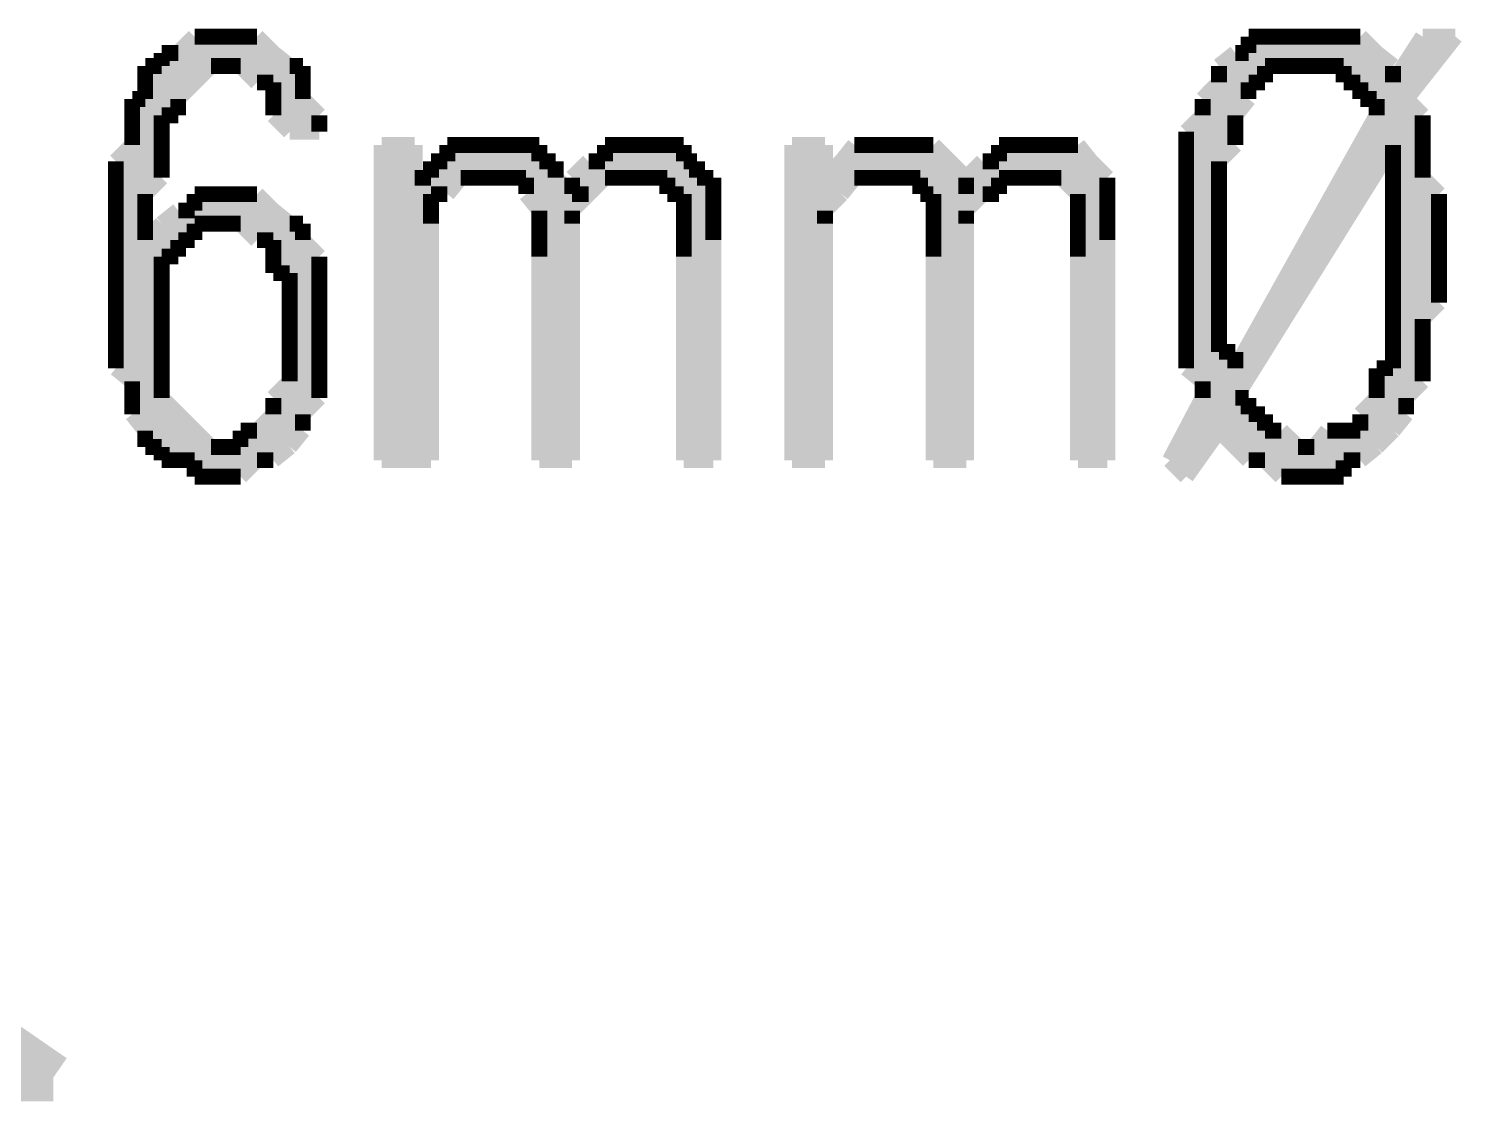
# Model space of a CAD drawing. Header units: millimetres. Extents: x 5 to 350, y 3 to 213.
# Drawn here: x 212.13 to 219.84, y 56 to 61.76 of the extents above; entities that cross this region are included whole.
import ezdxf

# ---------------------------------------------------------------- set-up
doc = ezdxf.new("R2010")
doc.units = ezdxf.units.MM
doc.layers.add('H', color=251, linetype='Continuous')
doc.layers.add('P', color=255, linetype='Continuous')

msp = doc.modelspace()

# ---------------------------------------------------------------- hatches: boundary and pattern name
at = {"layer": 'H', "linetype": 'Continuous'}
for points in [[(213.536, 61.207), (213.448, 61.295), (213.448, 61.472), (213.36, 61.472), (213.272, 61.56), (212.848, 61.56), (212.848, 61.63), (212.937, 61.63), (213.025, 61.718), (213.36, 61.718), (213.536, 61.56), (213.607, 61.56), (213.607, 61.383), (213.695, 61.295), (213.695, 61.207), (213.536, 61.207)], [(218.352, 59.355), (218.264, 59.443), (218.44, 59.778), (218.44, 59.866), (218.352, 59.937), (218.616, 59.937), (219.375, 61.295), (219.375, 61.383), (219.287, 61.383), (219.287, 61.472), (219.463, 61.472), (219.622, 61.718), (219.798, 61.718), (219.534, 61.383), (219.622, 61.295), (219.622, 61.207), (219.463, 61.136), (218.616, 59.778), (218.687, 59.778), (218.687, 59.69), (218.775, 59.69), (218.775, 59.602), (218.528, 59.602), (218.352, 59.355)], [(218.352, 59.937), (218.352, 61.207), (218.44, 61.295), (218.44, 61.383), (218.528, 61.472), (218.528, 61.56), (218.616, 61.63), (218.687, 61.63), (218.687, 61.718), (219.287, 61.718), (219.463, 61.56), (218.775, 61.56), (218.775, 61.472), (218.687, 61.472), (218.687, 61.383), (218.616, 61.295), (218.616, 61.136), (218.528, 61.048), (218.528, 60.025), (218.616, 60.025), (218.616, 59.937), (218.352, 59.937)], [(213.025, 59.355), (213.025, 59.443), (212.848, 59.443), (212.848, 59.514), (212.76, 59.514), (212.76, 59.602), (212.69, 59.69), (212.69, 59.866), (212.602, 59.937), (212.602, 61.048), (212.69, 61.136), (212.69, 61.383), (212.76, 61.383), (212.76, 61.56), (213.113, 61.56), (212.937, 61.383), (212.937, 61.295), (212.848, 61.295), (212.848, 60.96), (212.76, 60.872), (212.76, 60.625), (212.937, 60.625), (212.937, 60.537), (212.848, 60.537), (212.848, 59.778), (213.113, 59.514), (213.536, 59.514), (213.448, 59.443), (213.36, 59.443), (213.272, 59.355), (213.025, 59.355)], [(219.198, 61.472), (219.198, 61.56), (219.463, 61.56), (219.463, 61.472), (219.198, 61.472)], [(218.863, 59.355), (218.775, 59.443), (218.687, 59.443), (218.616, 59.514), (219.04, 59.514), (219.11, 59.602), (219.287, 59.602), (219.287, 59.69), (219.375, 59.778), (219.375, 59.937), (219.463, 59.937), (219.463, 61.136), (219.622, 61.207), (219.622, 60.96), (219.71, 60.872), (219.71, 60.29), (219.622, 60.202), (219.622, 59.866), (219.534, 59.778), (219.534, 59.69), (219.287, 59.443), (219.198, 59.443), (219.198, 59.355), (218.863, 59.355)], [(214.03, 59.443), (214.03, 61.136), (214.207, 61.136), (214.207, 60.96), (214.383, 60.872), (214.295, 60.872), (214.295, 59.443), (214.03, 59.443)], [(214.383, 60.872), (214.207, 60.96), (214.295, 60.96), (214.295, 61.048), (214.383, 61.048), (214.383, 61.136), (214.877, 61.136), (214.877, 61.048), (214.965, 61.048), (214.63, 60.96), (214.454, 60.96), (214.383, 60.872)], [(215.653, 59.443), (215.653, 60.872), (215.565, 60.872), (215.565, 60.96), (215.388, 60.96), (215.142, 61.048), (215.23, 61.048), (215.23, 61.136), (215.653, 61.136), (215.653, 61.048), (215.724, 61.048), (215.724, 60.96), (215.812, 60.96), (215.812, 59.443), (215.653, 59.443)], [(216.235, 59.443), (216.235, 61.136), (216.412, 61.136), (216.412, 60.96), (216.5, 60.872), (216.412, 60.784), (216.412, 59.443), (216.235, 59.443)], [(216.5, 60.872), (216.412, 60.96), (216.57, 61.136), (216.994, 61.136), (217.082, 61.048), (216.747, 60.96), (216.57, 60.96), (216.5, 60.872)], [(217.77, 59.443), (217.77, 60.872), (217.682, 60.96), (217.505, 60.96), (217.258, 61.048), (217.346, 61.048), (217.346, 61.136), (217.77, 61.136), (217.928, 60.96), (217.928, 59.443), (217.77, 59.443)], [(214.877, 59.443), (214.877, 60.784), (214.806, 60.872), (214.806, 60.96), (214.63, 60.96), (214.965, 61.048), (214.965, 60.96), (215.053, 60.872), (215.142, 60.872), (215.053, 60.784), (215.053, 59.443), (214.877, 59.443)], [(215.053, 60.872), (215.053, 60.96), (215.142, 61.048), (215.388, 60.96), (215.23, 60.96), (215.142, 60.872), (215.053, 60.872)], [(216.994, 59.443), (216.994, 60.872), (216.923, 60.872), (216.923, 60.96), (216.747, 60.96), (217.082, 61.048), (217.17, 60.96), (217.17, 60.872), (217.258, 60.872), (217.17, 60.784), (217.17, 59.443), (216.994, 59.443)], [(217.17, 60.872), (217.17, 60.96), (217.258, 61.048), (217.505, 60.96), (217.346, 60.96), (217.346, 60.872), (217.17, 60.872)], [(213.272, 59.514), (213.272, 59.602), (213.36, 59.602), (213.448, 59.69), (213.448, 59.778), (213.536, 59.866), (213.536, 60.448), (213.448, 60.448), (213.448, 60.625), (213.36, 60.625), (213.272, 60.713), (212.848, 60.713), (212.937, 60.784), (213.025, 60.784), (213.025, 60.872), (213.36, 60.872), (213.536, 60.713), (213.607, 60.713), (213.607, 60.625), (213.695, 60.537), (213.695, 59.778), (213.607, 59.69), (213.607, 59.602), (213.536, 59.514), (213.272, 59.514)], [(212.76, 60.625), (212.848, 60.713), (213.025, 60.713), (213.025, 60.625), (212.76, 60.625)], [(218.616, 59.514), (218.528, 59.602), (218.863, 59.602), (218.952, 59.514), (218.616, 59.514)]]:
    msp.add_hatch(color=256, dxfattribs=at).paths.add_polyline_path(points)

# ---------------------------------------------------------------- linework, layer by layer
at = {"layer": 'P'}
for points, const_width in [([(213.025, 61.718), (212.937, 61.63)], 0.085), ([(213.113, 61.718), (213.025, 61.718)], 0.085), ([(213.184, 61.718), (213.113, 61.718)], 0.085), ([(213.272, 61.718), (213.184, 61.718)], 0.085), ([(213.36, 61.718), (213.272, 61.718)], 0.085), ([(213.448, 61.63), (213.36, 61.718)], 0.085), ([(218.775, 61.718), (218.687, 61.718)], 0.085), ([(218.687, 61.718), (218.687, 61.63)], 0.085), ([(218.863, 61.718), (218.775, 61.718)], 0.085), ([(218.952, 61.718), (218.863, 61.718)], 0.085), ([(219.04, 61.718), (218.952, 61.718)], 0.085), ([(219.11, 61.718), (219.04, 61.718)], 0.085), ([(219.04, 61.718), (219.04, 61.718)], 0.085), ([(219.198, 61.718), (219.11, 61.718)], 0.085), ([(219.287, 61.718), (219.198, 61.718)], 0.085), ([(219.375, 61.63), (219.287, 61.718)], 0.085), ([(219.622, 61.718), (219.463, 61.472)], 0.085), ([(219.534, 61.383), (219.798, 61.718)], 0.085), ([(219.798, 61.718), (219.622, 61.718)], 0.085), ([(212.937, 61.63), (212.848, 61.63)], 0.085), ([(212.848, 61.63), (212.848, 61.56)], 0.085), ([(213.536, 61.56), (213.448, 61.63)], 0.085), ([(218.616, 61.63), (218.528, 61.56)], 0.085), ([(218.687, 61.63), (218.616, 61.63)], 0.085), ([(219.463, 61.56), (219.375, 61.63)], 0.085), ([(212.848, 61.56), (212.76, 61.56)], 0.085), ([(212.76, 61.56), (212.76, 61.472)], 0.085), ([(213.184, 61.56), (212.848, 61.56)], 0.085), ([(212.848, 61.56), (213.184, 61.56)], 0.085), ([(213.025, 61.472), (213.113, 61.56)], 0.085), ([(213.113, 61.56), (213.184, 61.56)], 0.085), ([(213.184, 61.56), (213.272, 61.56)], 0.085), ([(213.272, 61.56), (213.36, 61.472)], 0.085), ([(213.607, 61.56), (213.536, 61.56)], 0.085), ([(213.607, 61.472), (213.607, 61.56)], 0.085), ([(218.528, 61.56), (218.528, 61.472)], 0.085), ([(218.775, 61.472), (218.775, 61.56)], 0.085), ([(218.775, 61.56), (218.863, 61.56)], 0.085), ([(218.863, 61.56), (218.952, 61.56)], 0.085), ([(218.952, 61.56), (219.04, 61.56)], 0.085), ([(219.463, 61.56), (219.04, 61.56)], 0.085), ([(219.04, 61.56), (219.11, 61.56)], 0.085), ([(219.04, 61.56), (219.463, 61.56)], 0.085), ([(219.11, 61.56), (219.198, 61.56)], 0.085), ([(219.198, 61.56), (219.198, 61.472)], 0.085), ([(219.463, 61.472), (219.463, 61.56)], 0.085), ([(219.463, 61.56), (219.463, 61.56)], 0.085), ([(212.76, 61.472), (212.76, 61.383)], 0.085), ([(212.937, 61.383), (213.025, 61.472)], 0.085), ([(213.36, 61.472), (213.448, 61.472)], 0.085), ([(213.448, 61.472), (213.448, 61.383)], 0.085), ([(213.607, 61.383), (213.607, 61.472)], 0.085), ([(218.528, 61.472), (218.44, 61.383)], 0.085), ([(218.687, 61.383), (218.687, 61.472)], 0.085), ([(218.687, 61.472), (218.775, 61.472)], 0.085), ([(219.198, 61.472), (219.287, 61.472)], 0.085), ([(219.287, 61.472), (219.463, 61.472)], 0.085), ([(219.463, 61.472), (219.287, 61.472)], 0.085), ([(219.287, 61.472), (219.287, 61.383)], 0.085), ([(212.76, 61.383), (212.69, 61.383)], 0.085), ([(212.69, 61.383), (212.69, 61.295)], 0.085), ([(212.937, 61.295), (212.937, 61.383)], 0.085), ([(213.448, 61.383), (213.448, 61.295)], 0.085), ([(213.695, 61.295), (213.607, 61.383)], 0.085), ([(218.44, 61.383), (218.44, 61.295)], 0.085), ([(218.616, 61.295), (218.687, 61.383)], 0.085), ([(219.287, 61.383), (219.375, 61.383)], 0.085), ([(219.375, 61.383), (219.375, 61.295)], 0.085), ([(219.622, 61.295), (219.534, 61.383)], 0.085), ([(212.69, 61.295), (212.69, 61.207)], 0.085), ([(212.848, 61.207), (212.848, 61.295)], 0.085), ([(212.848, 61.295), (212.937, 61.295)], 0.085), ([(213.448, 61.295), (213.536, 61.207)], 0.085), ([(213.695, 61.207), (213.695, 61.295)], 0.085), ([(218.44, 61.295), (218.352, 61.207)], 0.085), ([(219.375, 61.295), (218.616, 59.937)], 0.085), ([(218.616, 61.207), (218.616, 61.295)], 0.085), ([(219.622, 61.207), (219.622, 61.295)], 0.085), ([(212.69, 61.207), (212.69, 61.136)], 0.085), ([(212.848, 61.136), (212.848, 61.207)], 0.085), ([(213.536, 61.207), (213.695, 61.207)], 0.085), ([(218.352, 61.207), (218.352, 61.136)], 0.085), ([(218.616, 61.136), (218.616, 61.207)], 0.085), ([(219.622, 61.207), (219.463, 61.136)], 0.085), ([(219.463, 61.136), (219.622, 61.207)], 0.085), ([(219.622, 61.136), (219.622, 61.207)], 0.085), ([(212.69, 61.136), (212.602, 61.048)], 0.085), ([(212.848, 61.048), (212.848, 61.136)], 0.085), ([(214.207, 61.136), (214.03, 61.136)], 0.085), ([(214.03, 61.136), (214.03, 59.443)], 0.085), ([(214.207, 60.96), (214.207, 61.136)], 0.085), ([(214.454, 61.136), (214.383, 61.136)], 0.085), ([(214.383, 61.136), (214.383, 61.048)], 0.085), ([(214.542, 61.136), (214.454, 61.136)], 0.085), ([(214.63, 61.136), (214.542, 61.136)], 0.085), ([(214.718, 61.136), (214.63, 61.136)], 0.085), ([(214.806, 61.136), (214.718, 61.136)], 0.085), ([(214.877, 61.136), (214.806, 61.136)], 0.085), ([(214.877, 61.048), (214.877, 61.136)], 0.085), ([(215.3, 61.136), (215.23, 61.136)], 0.085), ([(215.23, 61.136), (215.23, 61.048)], 0.085), ([(215.388, 61.136), (215.3, 61.136)], 0.085), ([(215.477, 61.136), (215.388, 61.136)], 0.085), ([(215.565, 61.136), (215.477, 61.136)], 0.085), ([(215.477, 61.136), (215.477, 61.136)], 0.085), ([(215.653, 61.136), (215.565, 61.136)], 0.085), ([(215.653, 61.048), (215.653, 61.136)], 0.085), ([(216.412, 61.136), (216.235, 61.136)], 0.085), ([(216.235, 61.136), (216.235, 59.443)], 0.085), ([(216.412, 60.96), (216.412, 61.136)], 0.085), ([(216.57, 61.136), (216.5, 61.048)], 0.085), ([(216.658, 61.136), (216.57, 61.136)], 0.085), ([(216.747, 61.136), (216.658, 61.136)], 0.085), ([(216.835, 61.136), (216.747, 61.136)], 0.085), ([(216.923, 61.136), (216.835, 61.136)], 0.085), ([(216.835, 61.136), (216.835, 61.136)], 0.085), ([(216.994, 61.136), (216.923, 61.136)], 0.085), ([(217.082, 61.048), (216.994, 61.136)], 0.085), ([(217.417, 61.136), (217.346, 61.136)], 0.085), ([(217.346, 61.136), (217.346, 61.048)], 0.085), ([(217.505, 61.136), (217.417, 61.136)], 0.085), ([(217.593, 61.136), (217.505, 61.136)], 0.085), ([(217.682, 61.136), (217.593, 61.136)], 0.085), ([(217.77, 61.136), (217.682, 61.136)], 0.085), ([(217.682, 61.136), (217.682, 61.136)], 0.085), ([(217.84, 61.048), (217.77, 61.136)], 0.085), ([(218.352, 61.136), (218.352, 61.048)], 0.085), ([(218.528, 61.048), (218.616, 61.136)], 0.085), ([(218.616, 59.778), (219.463, 61.136)], 0.085), ([(219.463, 61.136), (219.463, 61.048)], 0.085), ([(219.622, 61.048), (219.622, 61.136)], 0.085), ([(212.602, 61.048), (212.602, 60.96)], 0.085), ([(212.848, 60.96), (212.848, 61.048)], 0.085), ([(214.383, 61.048), (214.295, 61.048)], 0.085), ([(214.295, 61.048), (214.295, 60.96)], 0.085), ([(214.965, 61.048), (214.63, 60.96)], 0.085), ([(214.63, 60.96), (214.965, 61.048)], 0.085), ([(214.965, 61.048), (214.877, 61.048)], 0.085), ([(214.965, 60.96), (214.965, 61.048)], 0.085), ([(215.142, 61.048), (215.053, 60.96)], 0.085), ([(215.388, 60.96), (215.142, 61.048)], 0.085), ([(215.23, 61.048), (215.142, 61.048)], 0.085), ([(215.142, 61.048), (215.388, 60.96)], 0.085), ([(215.724, 61.048), (215.653, 61.048)], 0.085), ([(215.724, 60.96), (215.724, 61.048)], 0.085), ([(216.5, 61.048), (216.412, 60.96)], 0.085), ([(217.082, 61.048), (216.747, 60.96)], 0.085), ([(216.747, 60.96), (217.082, 61.048)], 0.085), ([(217.17, 60.96), (217.082, 61.048)], 0.085), ([(217.258, 61.048), (217.17, 60.96)], 0.085), ([(217.505, 60.96), (217.258, 61.048)], 0.085), ([(217.346, 61.048), (217.258, 61.048)], 0.085), ([(217.258, 61.048), (217.505, 60.96)], 0.085), ([(217.928, 60.96), (217.84, 61.048)], 0.085), ([(218.352, 61.048), (218.352, 60.96)], 0.085), ([(218.528, 60.96), (218.528, 61.048)], 0.085), ([(219.463, 61.048), (219.463, 60.96)], 0.085), ([(219.622, 60.96), (219.622, 61.048)], 0.085), ([(212.602, 60.96), (212.602, 60.872)], 0.085), ([(212.76, 60.872), (212.848, 60.96)], 0.085), ([(214.383, 60.872), (214.207, 60.96)], 0.085), ([(214.295, 60.96), (214.207, 60.96)], 0.085), ([(214.207, 60.96), (214.383, 60.872)], 0.085), ([(214.383, 60.872), (214.454, 60.96)], 0.085), ([(214.454, 60.96), (214.542, 60.96)], 0.085), ([(214.542, 60.96), (214.63, 60.96)], 0.085), ([(214.63, 60.96), (214.718, 60.96)], 0.085), ([(214.718, 60.96), (214.806, 60.96)], 0.085), ([(214.806, 60.96), (214.806, 60.872)], 0.085), ([(215.053, 60.872), (214.965, 60.96)], 0.085), ([(215.053, 60.96), (215.053, 60.872)], 0.085), ([(215.142, 60.872), (215.23, 60.96)], 0.085), ([(215.23, 60.96), (215.3, 60.96)], 0.085), ([(215.3, 60.96), (215.388, 60.96)], 0.085), ([(215.388, 60.96), (215.477, 60.96)], 0.085), ([(215.477, 60.96), (215.565, 60.96)], 0.085), ([(215.565, 60.96), (215.565, 60.872)], 0.085), ([(215.812, 60.96), (215.724, 60.96)], 0.085), ([(215.812, 60.872), (215.812, 60.96)], 0.085), ([(216.5, 60.872), (216.412, 60.96)], 0.085), ([(216.412, 60.96), (216.5, 60.872)], 0.085), ([(216.5, 60.872), (216.57, 60.96)], 0.085), ([(216.57, 60.96), (216.658, 60.96)], 0.085), ([(216.658, 60.96), (216.747, 60.96)], 0.085), ([(216.747, 60.96), (216.835, 60.96)], 0.085), ([(216.835, 60.96), (216.923, 60.96)], 0.085), ([(216.923, 60.96), (216.923, 60.872)], 0.085), ([(217.17, 60.872), (217.17, 60.96)], 0.085), ([(217.17, 60.96), (217.17, 60.872)], 0.085), ([(217.346, 60.872), (217.346, 60.96)], 0.085), ([(217.346, 60.96), (217.417, 60.96)], 0.085), ([(217.417, 60.96), (217.505, 60.96)], 0.085), ([(217.505, 60.96), (217.505, 60.96)], 0.085), ([(217.505, 60.96), (217.593, 60.96)], 0.085), ([(217.593, 60.96), (217.682, 60.96)], 0.085), ([(217.682, 60.96), (217.77, 60.872)], 0.085), ([(217.928, 60.872), (217.928, 60.96)], 0.085), ([(218.352, 60.96), (218.352, 60.872)], 0.085), ([(218.528, 60.872), (218.528, 60.96)], 0.085), ([(219.463, 60.96), (219.463, 60.872)], 0.085), ([(219.71, 60.872), (219.622, 60.96)], 0.085), ([(212.602, 60.872), (212.602, 60.784)], 0.085), ([(212.76, 60.784), (212.76, 60.872)], 0.085), ([(213.113, 60.872), (213.025, 60.872)], 0.085), ([(213.025, 60.872), (213.025, 60.784)], 0.085), ([(213.184, 60.872), (213.113, 60.872)], 0.085), ([(213.272, 60.872), (213.184, 60.872)], 0.085), ([(213.36, 60.872), (213.272, 60.872)], 0.085), ([(213.272, 60.872), (213.272, 60.872)], 0.085), ([(213.448, 60.784), (213.36, 60.872)], 0.085), ([(214.295, 60.784), (214.295, 60.872)], 0.085), ([(214.295, 60.872), (214.383, 60.872)], 0.085), ([(214.806, 60.872), (214.877, 60.784)], 0.085), ([(215.053, 60.784), (215.142, 60.872)], 0.085), ([(215.142, 60.872), (215.053, 60.872)], 0.085), ([(215.053, 60.872), (215.142, 60.872)], 0.085), ([(215.565, 60.872), (215.653, 60.872)], 0.085), ([(215.653, 60.872), (215.653, 60.784)], 0.085), ([(215.812, 60.784), (215.812, 60.872)], 0.085), ([(216.412, 60.784), (216.5, 60.872)], 0.085), ([(216.923, 60.872), (216.994, 60.872)], 0.085), ([(216.994, 60.872), (216.994, 60.784)], 0.085), ([(217.17, 60.784), (217.258, 60.872)], 0.085), ([(217.346, 60.872), (217.17, 60.872)], 0.085), ([(217.17, 60.872), (217.346, 60.872)], 0.085), ([(217.258, 60.872), (217.346, 60.872)], 0.085), ([(217.77, 60.872), (217.77, 60.784)], 0.085), ([(217.928, 60.784), (217.928, 60.872)], 0.085), ([(218.352, 60.872), (218.352, 60.784)], 0.085), ([(218.528, 60.784), (218.528, 60.872)], 0.085), ([(219.463, 60.872), (219.463, 60.784)], 0.085), ([(219.71, 60.784), (219.71, 60.872)], 0.085), ([(212.602, 60.784), (212.602, 60.713)], 0.085), ([(212.76, 60.713), (212.76, 60.784)], 0.085), ([(212.937, 60.784), (212.848, 60.713)], 0.085), ([(213.025, 60.784), (212.937, 60.784)], 0.085), ([(213.536, 60.713), (213.448, 60.784)], 0.085), ([(214.295, 60.713), (214.295, 60.784)], 0.085), ([(214.877, 60.784), (214.877, 60.713)], 0.085), ([(215.053, 60.713), (215.053, 60.784)], 0.085), ([(215.653, 60.784), (215.653, 60.713)], 0.085), ([(215.812, 60.713), (215.812, 60.784)], 0.085), ([(216.412, 60.713), (216.412, 60.784)], 0.085), ([(216.994, 60.784), (216.994, 60.713)], 0.085), ([(217.17, 60.713), (217.17, 60.784)], 0.085), ([(217.77, 60.784), (217.77, 60.713)], 0.085), ([(217.928, 60.713), (217.928, 60.784)], 0.085), ([(218.352, 60.784), (218.352, 60.713)], 0.085), ([(218.528, 60.713), (218.528, 60.784)], 0.085), ([(219.463, 60.784), (219.463, 60.713)], 0.085), ([(219.71, 60.713), (219.71, 60.784)], 0.085), ([(212.602, 60.713), (212.602, 60.625)], 0.085), ([(212.848, 60.713), (212.76, 60.625)], 0.085), ([(212.76, 60.625), (212.76, 60.713)], 0.085), ([(213.184, 60.713), (212.848, 60.713)], 0.085), ([(212.848, 60.713), (213.184, 60.713)], 0.085), ([(213.025, 60.625), (213.025, 60.713)], 0.085), ([(213.025, 60.713), (213.113, 60.713)], 0.085), ([(213.113, 60.713), (213.184, 60.713)], 0.085), ([(213.184, 60.713), (213.272, 60.713)], 0.085), ([(213.272, 60.713), (213.36, 60.625)], 0.085), ([(213.607, 60.713), (213.536, 60.713)], 0.085), ([(213.607, 60.625), (213.607, 60.713)], 0.085), ([(214.295, 59.443), (214.295, 60.713)], 0.085), ([(214.877, 60.713), (214.877, 60.625)], 0.085), ([(215.053, 59.443), (215.053, 60.713)], 0.085), ([(215.653, 60.713), (215.653, 60.625)], 0.085), ([(215.812, 60.625), (215.812, 60.713)], 0.085), ([(216.412, 59.443), (216.412, 60.713)], 0.085), ([(216.994, 60.713), (216.994, 60.625)], 0.085), ([(217.17, 59.443), (217.17, 60.713)], 0.085), ([(217.77, 60.713), (217.77, 60.625)], 0.085), ([(217.928, 60.625), (217.928, 60.713)], 0.085), ([(218.352, 60.713), (218.352, 60.625)], 0.085), ([(218.528, 60.625), (218.528, 60.713)], 0.085), ([(219.463, 60.713), (219.463, 60.625)], 0.085), ([(219.71, 60.625), (219.71, 60.713)], 0.085), ([(212.602, 60.625), (212.602, 60.537)], 0.085), ([(212.76, 60.625), (212.937, 60.625)], 0.085), ([(212.937, 60.625), (212.76, 60.625)], 0.085), ([(212.937, 60.625), (213.025, 60.625)], 0.085), ([(212.937, 60.537), (212.937, 60.625)], 0.085), ([(213.36, 60.625), (213.448, 60.625)], 0.085), ([(213.448, 60.625), (213.448, 60.537)], 0.085), ([(213.695, 60.537), (213.607, 60.625)], 0.085), ([(214.877, 60.625), (214.877, 60.537)], 0.085), ([(215.653, 60.625), (215.653, 60.537)], 0.085), ([(215.812, 59.443), (215.812, 60.625)], 0.085), ([(216.994, 60.625), (216.994, 60.537)], 0.085), ([(217.77, 60.625), (217.77, 60.537)], 0.085), ([(217.928, 59.443), (217.928, 60.625)], 0.085), ([(218.352, 60.625), (218.352, 60.537)], 0.085), ([(218.528, 60.537), (218.528, 60.625)], 0.085), ([(219.463, 60.625), (219.463, 60.537)], 0.085), ([(219.71, 60.537), (219.71, 60.625)], 0.085), ([(212.602, 60.537), (212.602, 60.448)], 0.085), ([(212.848, 60.448), (212.848, 60.537)], 0.085), ([(212.848, 60.537), (212.937, 60.537)], 0.085), ([(213.448, 60.537), (213.448, 60.448)], 0.085), ([(213.695, 60.448), (213.695, 60.537)], 0.085), ([(214.877, 60.537), (214.877, 59.443)], 0.085), ([(215.653, 60.537), (215.653, 59.443)], 0.085), ([(216.994, 60.537), (216.994, 59.443)], 0.085), ([(217.77, 60.537), (217.77, 59.443)], 0.085), ([(218.352, 60.537), (218.352, 60.448)], 0.085), ([(218.528, 60.448), (218.528, 60.537)], 0.085), ([(219.463, 60.537), (219.463, 60.448)], 0.085), ([(219.71, 60.448), (219.71, 60.537)], 0.085), ([(212.602, 60.448), (212.602, 60.36)], 0.085), ([(212.848, 60.36), (212.848, 60.448)], 0.085), ([(213.448, 60.448), (213.536, 60.448)], 0.085), ([(213.536, 60.448), (213.536, 60.36)], 0.085), ([(213.695, 60.36), (213.695, 60.448)], 0.085), ([(218.352, 60.448), (218.352, 60.36)], 0.085), ([(218.528, 60.36), (218.528, 60.448)], 0.085), ([(219.463, 60.448), (219.463, 60.36)], 0.085), ([(219.71, 60.36), (219.71, 60.448)], 0.085), ([(212.602, 60.36), (212.602, 60.29)], 0.085), ([(212.848, 60.29), (212.848, 60.36)], 0.085), ([(213.536, 60.36), (213.536, 60.29)], 0.085), ([(213.695, 60.29), (213.695, 60.36)], 0.085), ([(218.352, 60.36), (218.352, 60.29)], 0.085), ([(218.528, 60.29), (218.528, 60.36)], 0.085), ([(219.463, 60.36), (219.463, 60.29)], 0.085), ([(219.71, 60.29), (219.71, 60.36)], 0.085), ([(212.602, 60.29), (212.602, 60.202)], 0.085), ([(212.848, 60.202), (212.848, 60.29)], 0.085), ([(213.536, 60.29), (213.536, 60.202)], 0.085), ([(213.695, 60.202), (213.695, 60.29)], 0.085), ([(218.352, 60.29), (218.352, 60.202)], 0.085), ([(218.528, 60.202), (218.528, 60.29)], 0.085), ([(219.463, 60.29), (219.463, 60.202)], 0.085), ([(219.622, 60.202), (219.71, 60.29)], 0.085), ([(212.602, 60.202), (212.602, 60.113)], 0.085), ([(212.848, 60.113), (212.848, 60.202)], 0.085), ([(213.536, 60.202), (213.536, 60.113)], 0.085), ([(213.695, 60.113), (213.695, 60.202)], 0.085), ([(218.352, 60.202), (218.352, 60.113)], 0.085), ([(218.528, 60.113), (218.528, 60.202)], 0.085), ([(219.463, 60.202), (219.463, 60.113)], 0.085), ([(219.622, 60.113), (219.622, 60.202)], 0.085), ([(212.602, 60.113), (212.602, 60.025)], 0.085), ([(212.848, 60.025), (212.848, 60.113)], 0.085), ([(213.536, 60.113), (213.536, 60.025)], 0.085), ([(213.695, 60.025), (213.695, 60.113)], 0.085), ([(218.352, 60.113), (218.352, 60.025)], 0.085), ([(218.528, 60.025), (218.528, 60.113)], 0.085), ([(219.463, 60.113), (219.463, 60.025)], 0.085), ([(219.622, 60.025), (219.622, 60.113)], 0.085), ([(212.602, 60.025), (212.602, 59.937)], 0.085), ([(212.848, 59.937), (212.848, 60.025)], 0.085), ([(213.536, 60.025), (213.536, 59.937)], 0.085), ([(213.695, 59.937), (213.695, 60.025)], 0.085), ([(218.352, 60.025), (218.352, 59.937)], 0.085), ([(218.616, 60.025), (218.528, 60.025)], 0.085), ([(218.616, 59.937), (218.616, 60.025)], 0.085), ([(219.463, 60.025), (219.463, 59.937)], 0.085), ([(219.622, 59.937), (219.622, 60.025)], 0.085), ([(212.602, 59.937), (212.69, 59.866)], 0.085), ([(212.848, 59.866), (212.848, 59.937)], 0.085), ([(213.536, 59.937), (213.536, 59.866)], 0.085), ([(213.695, 59.866), (213.695, 59.937)], 0.085), ([(218.616, 59.937), (218.352, 59.937)], 0.085), ([(218.352, 59.937), (218.44, 59.866)], 0.085), ([(218.352, 59.937), (218.616, 59.937)], 0.085), ([(219.463, 59.937), (219.375, 59.937)], 0.085), ([(219.375, 59.937), (219.375, 59.866)], 0.085), ([(219.622, 59.866), (219.622, 59.937)], 0.085), ([(212.69, 59.866), (212.69, 59.778)], 0.085), ([(212.848, 59.778), (212.848, 59.866)], 0.085), ([(213.536, 59.866), (213.448, 59.778)], 0.085), ([(213.695, 59.778), (213.695, 59.866)], 0.085), ([(218.44, 59.866), (218.44, 59.778)], 0.085), ([(219.375, 59.866), (219.375, 59.778)], 0.085), ([(219.534, 59.778), (219.622, 59.866)], 0.085), ([(212.69, 59.778), (212.69, 59.69)], 0.085), ([(212.937, 59.69), (212.848, 59.778)], 0.085), ([(213.448, 59.778), (213.448, 59.69)], 0.085), ([(213.607, 59.69), (213.695, 59.778)], 0.085), ([(218.44, 59.778), (218.264, 59.443)], 0.085), ([(218.687, 59.778), (218.616, 59.778)], 0.085), ([(218.687, 59.69), (218.687, 59.778)], 0.085), ([(219.375, 59.778), (219.287, 59.69)], 0.085), ([(219.534, 59.69), (219.534, 59.778)], 0.085), ([(212.69, 59.69), (212.76, 59.602)], 0.085), ([(213.025, 59.602), (212.937, 59.69)], 0.085), ([(213.448, 59.69), (213.36, 59.602)], 0.085), ([(213.607, 59.602), (213.607, 59.69)], 0.085), ([(218.775, 59.69), (218.687, 59.69)], 0.085), ([(218.775, 59.602), (218.775, 59.69)], 0.085), ([(219.287, 59.69), (219.287, 59.602)], 0.085), ([(219.463, 59.602), (219.534, 59.69)], 0.085), ([(212.76, 59.602), (212.76, 59.514)], 0.085), ([(213.113, 59.514), (213.025, 59.602)], 0.085), ([(213.36, 59.602), (213.272, 59.602)], 0.085), ([(213.272, 59.602), (213.272, 59.514)], 0.085), ([(213.536, 59.514), (213.607, 59.602)], 0.085), ([(218.352, 59.355), (218.528, 59.602)], 0.085), ([(218.775, 59.602), (218.528, 59.602)], 0.085), ([(218.528, 59.602), (218.616, 59.514)], 0.085), ([(218.528, 59.602), (218.775, 59.602)], 0.085), ([(218.863, 59.602), (218.775, 59.602)], 0.085), ([(218.952, 59.514), (218.863, 59.602)], 0.085), ([(218.863, 59.602), (218.863, 59.602)], 0.085), ([(219.11, 59.602), (219.04, 59.514)], 0.085), ([(219.198, 59.602), (219.11, 59.602)], 0.085), ([(219.287, 59.602), (219.198, 59.602)], 0.085), ([(219.375, 59.514), (219.463, 59.602)], 0.085), ([(212.76, 59.514), (212.848, 59.514)], 0.085), ([(212.848, 59.514), (212.848, 59.443)], 0.085), ([(213.184, 59.514), (213.113, 59.514)], 0.085), ([(213.272, 59.514), (213.184, 59.514)], 0.085), ([(213.184, 59.514), (213.536, 59.514)], 0.085), ([(213.536, 59.514), (213.184, 59.514)], 0.085), ([(213.448, 59.443), (213.536, 59.514)], 0.085), ([(218.616, 59.514), (219.04, 59.514)], 0.085), ([(219.04, 59.514), (218.616, 59.514)], 0.085), ([(218.616, 59.514), (218.687, 59.443)], 0.085), ([(219.04, 59.514), (218.952, 59.514)], 0.085), ([(219.287, 59.443), (219.375, 59.514)], 0.085), ([(212.848, 59.443), (212.937, 59.443)], 0.085), ([(212.937, 59.443), (213.025, 59.443)], 0.085), ([(213.025, 59.443), (213.025, 59.355)], 0.085), ([(213.272, 59.355), (213.36, 59.443)], 0.085), ([(213.36, 59.443), (213.448, 59.443)], 0.085), ([(214.03, 59.443), (214.295, 59.443)], 0.085), ([(214.877, 59.443), (215.053, 59.443)], 0.085), ([(215.653, 59.443), (215.812, 59.443)], 0.085), ([(216.235, 59.443), (216.412, 59.443)], 0.085), ([(216.994, 59.443), (217.17, 59.443)], 0.085), ([(217.77, 59.443), (217.928, 59.443)], 0.085), ([(218.264, 59.443), (218.352, 59.355)], 0.085), ([(218.687, 59.443), (218.775, 59.443)], 0.085), ([(218.775, 59.443), (218.863, 59.355)], 0.085), ([(219.198, 59.355), (219.198, 59.443)], 0.085), ([(219.198, 59.443), (219.287, 59.443)], 0.085), ([(213.025, 59.355), (213.113, 59.355)], 0.085), ([(213.113, 59.355), (213.184, 59.355)], 0.085), ([(213.184, 59.355), (213.272, 59.355)], 0.085), ([(218.863, 59.355), (218.952, 59.355)], 0.085), ([(218.952, 59.355), (219.04, 59.355)], 0.085), ([(219.04, 59.355), (219.11, 59.355)], 0.085), ([(219.11, 59.355), (219.198, 59.355)], 0.085), ([(212.266, 56.127), (211.755, 56.48)], 0.254), ([(211.155, 56.127), (212.266, 56.127)], 0.254)]:
    msp.add_lwpolyline(points, dxfattribs=dict(at, const_width=const_width))

doc.saveas('drawing.dxf')
